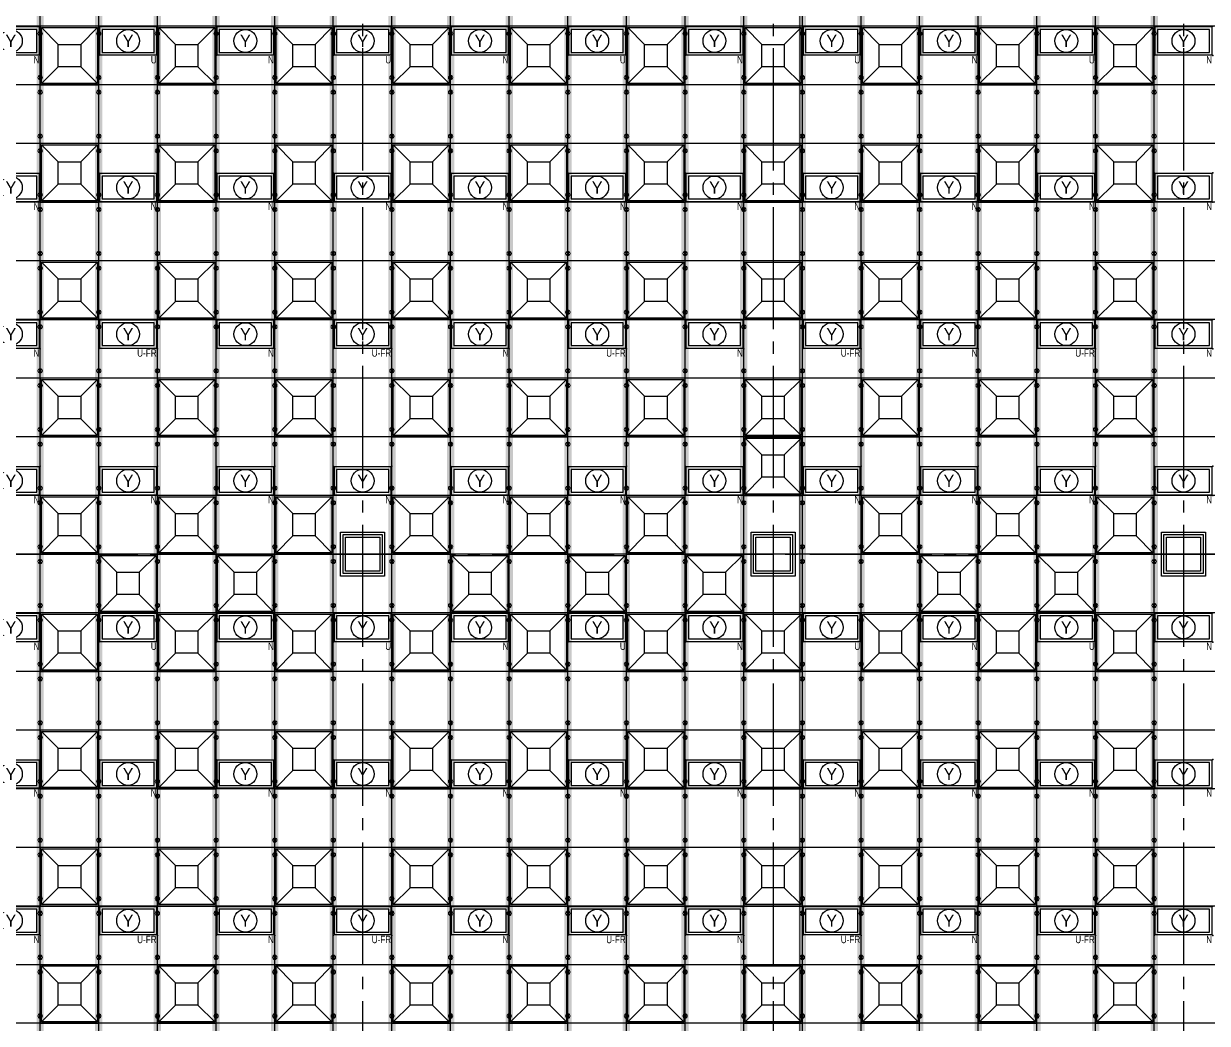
# Model space of a CAD drawing. Header units: millimetres. Extents: x -17313 to 27370, y -1010 to 13584.
# Drawn here: x 10346 to 12769, y 5040 to 7085 of the extents above; entities that cross this region are included whole.
import ezdxf
from ezdxf.enums import TextEntityAlignment as Align

# ---------------------------------------------------------------- set-up
doc = ezdxf.new("R2010")
doc.units = ezdxf.units.MM
doc.header["$LTSCALE"] = 100
doc.linetypes.add('X-S-FAB-L10$0$COL-CEN-LIN', pattern=[3.25, 2.5, -0.25, 0.25, -0.25])
for name, color, linetype in [('0-XREF', 7, 'Continuous'), ('188K-SM-03-F10-ARCH-CEIL-Y2257103$0$K-CEIL-4.2', 8, 'Continuous'), ('188K-SM-03-F10-ARCH-CEIL-Y2257103$0$K-CEIL-4.2-AREA', 8, 'Continuous'), ('188K-SM-03-F10-ARCH-CEIL-Y2257103$0$K-鋼構', 121, 'Continuous'), ('188K-SM-03-F10-ARCH-PA-Y2257103$0$K-P1S-4.2-單抗', 53, 'Continuous'), ('188K-SM-06-F10-ELEC-LIGHT-Y2257103$0$E-LIGHT(Y)-N', 8, 'Continuous'), ('188K-SM-06-F10-ELEC-LIGHT-Y2257103$0$E-LIGHT(Y)-U FR', 8, 'Continuous'), ('188K-SM-06-F10-ELEC-LIGHT-Y2257103$0$E-LIGHT(Y)-U XLPE', 8, 'Continuous'), ('188K-SM-06-F10-HVAC-FFU-Y2257103$0$AC-FFU-ULPA+化學濾網-', 6, 'Continuous'), ('X-S-FAB-L10$0$0-DIM-TXT', 8, 'Continuous'), ('X-S-FAB-L10$0$BLOCK', 8, 'Continuous'), ('X-S-FAB-L10$0$CCL', 8, 'X-S-FAB-L10$0$COL-CEN-LIN'), ('X-S-FAB-L10$0$COL-S', 8, 'Continuous'), ('X-S-FAB-L10$0$S-FNDN', 8, 'Continuous')]:
    doc.layers.add(name, color=color, linetype=linetype)
doc.layers.add('188K-SM-03-F10-ARCH-CEIL-Y2257103$0$K-吊點-標準', color=8, linetype='Continuous', lineweight=9)
doc.layers.add('188K-SM-06-F10-ELEC-LIGHT-Y2257103$0$Defpoints-CAS', color=8, linetype='Continuous', plot=False)
doc.styles.add('188K-SM-06-F10-ELEC-LIGHT-Y2257103$0$Standard', font='arial.ttf')
doc.styles.add('188K-SM-06-F10-ELEC-LIGHT-Y2257103$0$xCI-5-F20-03-燈具$0$Standard', font='')
doc.styles.add('X-S-FAB-L10$0$CHINA', font='simplex.shx', dxfattribs={"width": 0.75, "bigfont": 'chineset.shx'})
doc.styles.add('X-S-FAB-L10$0$Standard', font='', dxfattribs={"width": 0.8})
doc.styles.add('X-S-FAB-L10$0$TG_NOTE_TEXT', font='simplex.shx', dxfattribs={"width": 0.75, "bigfont": 'chineset.shx'})
doc.styles.get('188K-SM-06-F10-ELEC-LIGHT-Y2257103$0$xCI-5-F20-03-燈具$0$Standard').set_extended_font_data('PMingLiU')
doc.styles.get('X-S-FAB-L10$0$Standard').set_extended_font_data('Microsoft JhengHei')

# ---------------------------------------------------------------- blocks, each defined once
blk = doc.blocks.new('188K-SM-06-F10-HVAC-FFU-Y2257103$0$H-FFU-ULPA+化濾')
for p, q in [((-82.9, 82.9), (-117.2, 117.3)), ((-37.1, 82.9), (-2.7, 117.3)), ((-117.2, 2.8), (-82.9, 37.1)), ((-2.7, 2.8), (-37.1, 37.1))]:
    blk.add_line(p, q)
for points in [[(-2.7, 2.8), (-2.7, 117.3), (-117.2, 117.3), (-117.2, 2.8)], [(-37.1, 37.1), (-37.1, 82.9), (-82.9, 82.9), (-82.9, 37.1)]]:
    blk.add_lwpolyline(points, close=True)
at = {"layer": 'DefPoints'}
blk.add_lwpolyline([(-120, 120), (0, 120), (0, 0), (-120, 0)], close=True, dxfattribs=at)
blk = doc.blocks.new('188K-SM-06-F10-HVAC-FFU-Y2257103')
at = {"layer": '188K-SM-06-F10-HVAC-FFU-Y2257103$0$AC-FFU-ULPA+化學濾網-', "xscale": -1}
for p in [(10380, 6960), (10620, 6960), (10860, 6960), (11100, 6960), (11340, 6960), (11580, 6960), (11820, 6960), (12060, 6960), (12300, 6960), (12540, 6960), (10380, 6720), (10620, 6720), (10860, 6720), (11100, 6720), (11340, 6720), (11580, 6720), (11820, 6720), (12060, 6720), (12300, 6720), (12540, 6720), (10380, 6480), (10620, 6480), (10860, 6480), (11100, 6480), (11340, 6480), (11580, 6480), (11820, 6480), (12060, 6480), (12300, 6480), (12540, 6480), (10380, 6240), (10620, 6240), (10860, 6240), (11100, 6240), (11340, 6240), (11580, 6240), (11820, 6240), (12060, 6240), (12300, 6240), (12540, 6240), (11820, 6120), (10380, 6000), (10620, 6000), (10860, 6000), (11100, 6000), (11340, 6000), (11580, 6000), (12060, 6000), (12300, 6000), (12540, 6000), (10500, 5880), (10740, 5880), (11220, 5880), (11460, 5880), (11700, 5880), (12180, 5880), (12420, 5880), (10380, 5760), (10620, 5760), (10860, 5760), (11100, 5760), (11340, 5760), (11580, 5760), (11820, 5760), (12060, 5760), (12300, 5760), (12540, 5760), (10380, 5520), (10620, 5520), (10860, 5520), (11100, 5520), (11340, 5520), (11580, 5520), (11820, 5520), (12060, 5520), (12300, 5520), (12540, 5520), (10380, 5280), (10620, 5280), (10860, 5280), (11100, 5280), (11340, 5280), (11580, 5280), (11820, 5280), (12060, 5280), (12300, 5280), (12540, 5280), (10380, 5040), (10620, 5040), (10860, 5040), (11100, 5040), (11340, 5040), (11580, 5040), (11820, 5040), (12060, 5040), (12300, 5040), (12540, 5040)]:
    blk.add_blockref('188K-SM-06-F10-HVAC-FFU-Y2257103$0$H-FFU-ULPA+化濾', p, dxfattribs=at)
blk = doc.blocks.new('X-S-FAB-L10$0$FAB2-L05')
at = {"layer": 'X-S-FAB-L10$0$CCL'}
for p, q in [((-15120, 11005), (-15120, 0)), ((-14280, 11005), (-14280, 0)), ((-13440, 11005), (-13440, 0)), ((-26880, 6720), (1210, 6720))]:
    blk.add_line(p, q, dxfattribs=at)
at = {"layer": 'X-S-FAB-L10$0$COL-S'}
for points in [[(-15155, 6755), (-15085, 6755), (-15085, 6685), (-15155, 6685)], [(-14315, 6755), (-14245, 6755), (-14245, 6685), (-14315, 6685)], [(-13475, 6755), (-13405, 6755), (-13405, 6685), (-13475, 6685)]]:
    blk.add_lwpolyline(points, close=True, dxfattribs=at)
blk = doc.blocks.new('X-S-FAB-L10')
at = {"layer": 'X-S-FAB-L10$0$COL-S'}
for p, q in [((11005, 6035), (11075, 6035)), ((11005, 5965), (11005, 6035)), ((11075, 6035), (11075, 5965)), ((11845, 6035), (11915, 6035)), ((11845, 5965), (11845, 6035)), ((11915, 6035), (11915, 5965)), ((12685, 6035), (12755, 6035)), ((12685, 5965), (12685, 6035)), ((12755, 6035), (12755, 5965)), ((11075, 5965), (11005, 5965)), ((11915, 5965), (11845, 5965)), ((12755, 5965), (12685, 5965))]:
    blk.add_line(p, q, dxfattribs=at)
at = {"layer": 'X-S-FAB-L10$0$S-FNDN', "lineweight": 0, "flags": 128}
for points in [[(11935, 9055), (4350, 9055), (4350, 7470), (9330, 7470), (9330, -55), (11935, -55), (11935, 4530), (11070, 4530), (11070, 5003), (11935, 5003)], [(11070, 4530), (11935, 4530), (11935, -55), (12665, -55), (12665, -270), (15175, -270), (15175, -55), (15905, -55), (15905, 4530), (16672.5, 4530), (16672.5, 5003), (15905, 5003), (15905, 9055), (11935, 9055), (11935, 5003), (11070, 5003)]]:
    blk.add_lwpolyline(points, close=True, dxfattribs=at)
at = {"layer": 'X-S-FAB-L10$0$BLOCK'}
blk.add_blockref('X-S-FAB-L10$0$FAB2-L05', (26160, -720), dxfattribs=at)
at = {"style": 'X-S-FAB-L10$0$TG_NOTE_TEXT', "width": 0.5, "flags": 1}
for p in [(7463.301, 9020), (18268.251, 8649), (11197.77, 4800.167), (16485.801, 4800.167), (25420.27, 2635), (13360, 320.001, 0), (7463.301, -33.333)]:
    blk.add_attdef('WH', text='', height=20, dxfattribs=at).set_placement(p, align=Align.BOTTOM_LEFT)
at = {"width": 0.5}
for style, p in [('X-S-FAB-L10$0$TG_NOTE_TEXT', (7585, 9020)), ('X-S-FAB-L10$0$TG_NOTE_TEXT', (18389.95, 8649)), ('X-S-FAB-L10$0$TG_NOTE_TEXT', (11117.5, 4813.5)), ('X-S-FAB-L10$0$TG_NOTE_TEXT', (16607.5, 4813.5)), ('X-S-FAB-L10$0$TG_NOTE_TEXT', (25350, 2635)), ('X-S-FAB-L10$0$Standard', (13129.375, 325.001, 0)), ('X-S-FAB-L10$0$TG_NOTE_TEXT', (7585, -20))]:
    blk.add_attdef('DESC', text='', height=10, dxfattribs=dict(at, style=style)).set_placement(p, align=Align.BOTTOM_LEFT)
for tag, style, p in [('TYPE', 'X-S-FAB-L10$0$TG_NOTE_TEXT', (7619.286, 9020)), ('NO', 'X-S-FAB-L10$0$TG_NOTE_TEXT', (7650.095, 9020)), ('TYPE', 'X-S-FAB-L10$0$TG_NOTE_TEXT', (18424.236, 8649)), ('NO', 'X-S-FAB-L10$0$TG_NOTE_TEXT', (18455.045, 8649)), ('NO', 'X-S-FAB-L10$0$TG_NOTE_TEXT', (11088.595, 4813.5)), ('TYPE', 'X-S-FAB-L10$0$TG_NOTE_TEXT', (11151.786, 4813.5)), ('TYPE', 'X-S-FAB-L10$0$TG_NOTE_TEXT', (16641.786, 4813.5)), ('NO', 'X-S-FAB-L10$0$TG_NOTE_TEXT', (16672.595, 4813.5)), ('NO', 'X-S-FAB-L10$0$TG_NOTE_TEXT', (25313, 2635)), ('TYPE', 'X-S-FAB-L10$0$TG_NOTE_TEXT', (25350, 2635)), ('NO', 'X-S-FAB-L10$0$Standard', (13100, 320.001, 0)), ('TYPE', 'X-S-FAB-L10$0$Standard', (13129.375, 320.001, 0)), ('TYPE', 'X-S-FAB-L10$0$TG_NOTE_TEXT', (7619.286, -20)), ('NO', 'X-S-FAB-L10$0$TG_NOTE_TEXT', (7650.095, -20))]:
    blk.add_attdef(tag, text='', height=10, dxfattribs=dict(at, style=style)).set_placement(p, align=Align.BOTTOM_RIGHT)
at = {"style": 'X-S-FAB-L10$0$TG_NOTE_TEXT', "width": 0.5, "flags": 1}
for rotation, p in [(180, (43, 7480)), (180, (943, 7480)), (90, (24310, 3717.77)), (270, (17080, 1711.699))]:
    blk.add_attdef('WH', text='', height=20, rotation=rotation, dxfattribs=at).set_placement(p, align=Align.BOTTOM_LEFT)
at = {"width": 0.5}
for rotation, style, p in [(180, 'X-S-FAB-L10$0$Standard', (317.625, 7480)), (180, 'X-S-FAB-L10$0$Standard', (1217.625, 7480)), (90, 'X-S-FAB-L10$0$TG_NOTE_TEXT', (24310, 3647.5)), (270, 'X-S-FAB-L10$0$TG_NOTE_TEXT', (17080, 1605))]:
    blk.add_attdef('DESC', text='', height=10, rotation=rotation, dxfattribs=dict(at, style=style)).set_placement(p, align=Align.BOTTOM_LEFT)
for tag, rotation, style, p in [('TYPE', 180, 'X-S-FAB-L10$0$Standard', (317.625, 7480)), ('NO', 180, 'X-S-FAB-L10$0$Standard', (347, 7480)), ('TYPE', 180, 'X-S-FAB-L10$0$Standard', (1217.625, 7480)), ('NO', 180, 'X-S-FAB-L10$0$Standard', (1247, 7480)), ('TYPE', 90, 'X-S-FAB-L10$0$TG_NOTE_TEXT', (24310, 3647.5)), ('NO', 90, 'X-S-FAB-L10$0$TG_NOTE_TEXT', (24310, 3610.5)), ('TYPE', 270, 'X-S-FAB-L10$0$TG_NOTE_TEXT', (17080, 1605)), ('NO', 270, 'X-S-FAB-L10$0$TG_NOTE_TEXT', (17080, 1573))]:
    blk.add_attdef(tag, text='', height=10, rotation=rotation, dxfattribs=dict(at, style=style)).set_placement(p, align=Align.BOTTOM_RIGHT)
at = {"layer": 'X-S-FAB-L10$0$0-DIM-TXT', "style": 'X-S-FAB-L10$0$CHINA', "width": 0.75}
for p in [(667.414, 7855.1, -2689.4), (22627.353, 6728.814), (25644.722, 6728.814), (24778.787, 5569.051), (1118.252, 4980), (417.801, 4594.623), (23874.84, 4355), (22927.43, 4330.122), (23749.869, 3901.367), (417.801, 3765.236), (1118.252, 3730), (417.801, 3115.79), (536.882, 2227.832), (16908.994, 1782.652), (888.445, 880.466), (16977.43, 750), (18878.841, 750), (25641.221, 553.233), (21364.03, 526.894)]:
    blk.add_attdef('HIG', text='', height=80, dxfattribs=at).set_placement(p, align=Align.MIDDLE_LEFT)
blk = doc.blocks.new('188K-SM-03-F10-ARCH-CEIL-Y2257103$0$A$C2CA95053')
h = blk.add_hatch(color=256)
edge = h.paths.add_edge_path()
edge.add_arc((0, 0), 0.5, 0, 360)
for p, q in [((3.2, 3.2), (-3.2, -3.2)), ((3.2, -3.2), (-3.2, 3.2))]:
    blk.add_line(p, q)
blk.add_lwpolyline([(-1.6, 2.5), (-1.6, -2.5), (1.6, -2.5), (1.6, 2.5)], close=True)
for radius in [4.5, 0.5]:
    blk.add_circle((0, 0), radius)
blk = doc.blocks.new('188K-SM-03-F10-ARCH-CEIL-Y2257103$0$天花板吊點-附調整片 - 3_8_螺桿吊架 100 mm 高調整片-V1-1FL')
blk.add_blockref('188K-SM-03-F10-ARCH-CEIL-Y2257103$0$A$C2CA95053', (0, 0))
blk = doc.blocks.new('188K-SM-03-F10-ARCH-CEIL-Y2257103')
at = {"layer": '188K-SM-03-F10-ARCH-CEIL-Y2257103$0$K-CEIL-4.2'}
for p, q in [((10380, 312.7), (10380, 8632.2)), ((10500, 312.7), (10500, 8632.2)), ((10620, 312.7), (10620, 8632.2)), ((10740, 312.7), (10740, 8632.2)), ((10860, 312.7), (10860, 8632.2)), ((10980, 312.7), (10980, 8632.2)), ((11100, 4843.5), (11100, 8632.2)), ((11220, 4843.5), (11220, 8632.2)), ((11340, 4843.5), (11340, 8632.2)), ((11460, 4843.5), (11460, 8632.2)), ((11580, 4843.5), (11580, 8632.2)), ((11700, 4843.5), (11700, 8632.2)), ((11820, 312.7), (11820, 8632.2)), ((11940, 312.7), (11940, 8632.2)), ((12060, 312.7), (12060, 8632.2)), ((12180, 312.7), (12180, 8632.2)), ((12300, 312.7), (12300, 8632.2)), ((12420, 312.7), (12420, 8632.2)), ((12540, 312.7), (12540, 8632.2)), ((12660, 312.7), (12660, 8632.2)), ((21180, 7080), (1847.7, 7080)), ((21180, 6960), (1847.7, 6960)), ((21180, 6840), (1847.7, 6840)), ((21180, 6720), (1847.7, 6720)), ((21180, 6600), (1847.7, 6600)), ((21180, 6480), (1847.7, 6480)), ((21180, 6360), (1847.7, 6360)), ((21180, 6240), (1847.7, 6240)), ((21181.7, 6120), (1847.7, 6120)), ((21180, 6000), (1847.7, 6000)), ((24297.2, 5880), (1847.7, 5880)), ((24297.2, 5760), (1847.7, 5760)), ((24297.2, 5640), (1847.7, 5640)), ((23572.2, 5520), (1847.7, 5520)), ((23572.2, 5400), (1847.7, 5400)), ((23572.2, 5280), (1847.7, 5280)), ((23572.2, 5160), (1847.7, 5160)), ((23572.2, 5040), (1847.7, 5040))]:
    blk.add_line(p, q, dxfattribs=at)
at = {"layer": '188K-SM-03-F10-ARCH-CEIL-Y2257103$0$K-CEIL-4.2-AREA'}
for points in [[(11005, 6035), (11075, 6035), (11075, 5965), (11005, 5965)], [(11845, 6035), (11915, 6035), (11915, 5965), (11845, 5965)], [(12685, 6035), (12755, 6035), (12755, 5965), (12685, 5965)]]:
    blk.add_lwpolyline(points, close=True, dxfattribs=at)
at = {"layer": '188K-SM-03-F10-ARCH-CEIL-Y2257103$0$K-鋼構', "const_width": 15, "elevation": 0}
for points in [[(12420, 9007.5), (12420, 230)], [(12540, 9007.5), (12540, 230)], [(12660, 9007.5), (12660, 230)], [(10380, 8769.9), (10380, 230)], [(10500, 8769.9), (10500, 230)], [(10620, 8769.9), (10620, 230)], [(10740, 8769.9), (10740, 230)], [(10860, 8769.9), (10860, 230)], [(10980, 8769.9), (10980, 230)], [(11100, 8769.9), (11100, 4843.5)], [(11220, 8769.9), (11220, 4843.5)], [(11340, 8769.9), (11340, 4843.5)], [(11460, 8769.9), (11460, 4843.5)], [(11580, 8769.9), (11580, 4843.5)], [(11700, 8769.9), (11700, 4843.5)], [(11820, 8769.9), (11820, 230)], [(11940, 8769.9), (11940, 230)], [(12060, 8769.9), (12060, 230)], [(12180, 8769.9), (12180, 230)], [(12300, 8769.9), (12300, 230)]]:
    blk.add_lwpolyline(points, dxfattribs=at)
at = {"layer": '188K-SM-03-F10-ARCH-CEIL-Y2257103$0$K-吊點-標準', "color": 170, "lineweight": 18, "rotation": 179.9999999999997}
for p in [(10380, 7065), (10500, 7065), (10620, 7065), (10740, 7065), (10860, 7065), (10980, 7065), (11100, 7065), (11220, 7065), (11340, 7065), (11460, 7065), (11580, 7065), (11700, 7065), (11820, 7065), (11940, 7065), (12060, 7065), (12180, 7065), (12300, 7065), (12420, 7065), (12540, 7065), (12660, 7065), (10380, 6975), (10500, 6975), (10620, 6975), (10740, 6975), (10860, 6975), (10980, 6975), (11100, 6975), (11220, 6975), (11340, 6975), (11460, 6975), (11580, 6975), (11700, 6975), (11820, 6975), (11940, 6975), (12060, 6975), (12180, 6975), (12300, 6975), (12420, 6975), (12540, 6975), (12660, 6975), (10380, 6945), (10500, 6945), (10620, 6945), (10740, 6945), (10860, 6945), (10980, 6945), (11100, 6945), (11220, 6945), (11340, 6945), (11460, 6945), (11580, 6945), (11700, 6945), (11820, 6945), (11940, 6945), (12060, 6945), (12180, 6945), (12300, 6945), (12420, 6945), (12540, 6945), (12660, 6945), (10380, 6855), (10500, 6855), (10620, 6855), (10740, 6855), (10860, 6855), (10980, 6855), (11100, 6855), (11220, 6855), (11340, 6855), (11460, 6855), (11580, 6855), (11700, 6855), (11820, 6855), (11940, 6855), (12060, 6855), (12180, 6855), (12300, 6855), (12420, 6855), (12540, 6855), (12660, 6855), (10380, 6825), (10500, 6825), (10620, 6825), (10740, 6825), (10860, 6825), (10980, 6825), (11100, 6825), (11220, 6825), (11340, 6825), (11460, 6825), (11580, 6825), (11700, 6825), (11820, 6825), (11940, 6825), (12060, 6825), (12180, 6825), (12300, 6825), (12420, 6825), (12540, 6825), (12660, 6825), (10380, 6735), (10500, 6735), (10620, 6735), (10740, 6735), (10860, 6735), (10980, 6735), (11100, 6735), (11220, 6735), (11340, 6735), (11460, 6735), (11580, 6735), (11700, 6735), (11820, 6735), (11940, 6735), (12060, 6735), (12180, 6735), (12300, 6735), (12420, 6735), (12540, 6735), (12660, 6735), (10380, 6705), (10500, 6705), (10620, 6705), (10740, 6705), (10860, 6705), (10980, 6705), (11100, 6705), (11220, 6705), (11340, 6705), (11460, 6705), (11580, 6705), (11700, 6705), (11820, 6705), (11940, 6705), (12060, 6705), (12180, 6705), (12300, 6705), (12420, 6705), (12540, 6705), (12660, 6705), (10380, 6615), (10500, 6615), (10620, 6615), (10740, 6615), (10860, 6615), (10980, 6615), (11100, 6615), (11220, 6615), (11340, 6615), (11460, 6615), (11580, 6615), (11700, 6615), (11820, 6615), (11940, 6615), (12060, 6615), (12180, 6615), (12300, 6615), (12420, 6615), (12540, 6615), (12660, 6615), (10380, 6585), (10500, 6585), (10620, 6585), (10740, 6585), (10860, 6585), (10980, 6585), (11100, 6585), (11220, 6585), (11340, 6585), (11460, 6585), (11580, 6585), (11700, 6585), (11820, 6585), (11940, 6585), (12060, 6585), (12180, 6585), (12300, 6585), (12420, 6585), (12540, 6585), (12660, 6585), (10380, 6495), (10500, 6495), (10620, 6495), (10740, 6495), (10860, 6495), (10980, 6495), (11100, 6495), (11220, 6495), (11340, 6495), (11460, 6495), (11580, 6495), (11700, 6495), (11820, 6495), (11940, 6495), (12060, 6495), (12180, 6495), (12300, 6495), (12420, 6495), (12540, 6495), (12660, 6495), (10380, 6465), (10500, 6465), (10620, 6465), (10740, 6465), (10860, 6465), (10980, 6465), (11100, 6465), (11220, 6465), (11340, 6465), (11460, 6465), (11580, 6465), (11700, 6465), (11820, 6465), (11940, 6465), (12060, 6465), (12180, 6465), (12300, 6465), (12420, 6465), (12540, 6465), (12660, 6465), (10380, 6375), (10500, 6375), (10620, 6375), (10740, 6375), (10860, 6375), (10980, 6375), (11100, 6375), (11220, 6375), (11340, 6375), (11460, 6375), (11580, 6375), (11700, 6375), (11820, 6375), (11940, 6375), (12060, 6375), (12180, 6375), (12300, 6375), (12420, 6375), (12540, 6375), (12660, 6375), (10380, 6345), (10500, 6345), (10620, 6345), (10740, 6345), (10860, 6345), (10980, 6345), (11100, 6345), (11220, 6345), (11340, 6345), (11460, 6345), (11580, 6345), (11700, 6345), (11820, 6345), (11940, 6345), (12060, 6345), (12180, 6345), (12300, 6345), (12420, 6345), (12540, 6345), (12660, 6345), (10380, 6255), (10500, 6255), (10620, 6255), (10740, 6255), (10860, 6255), (10980, 6255), (11100, 6255), (11220, 6255), (11340, 6255), (11460, 6255), (11580, 6255), (11700, 6255), (11820, 6255), (11940, 6255), (12060, 6255), (12180, 6255), (12300, 6255), (12420, 6255), (12540, 6255), (12660, 6255), (10380, 6225), (10500, 6225), (10620, 6225), (10740, 6225), (10860, 6225), (10980, 6225), (11100, 6225), (11220, 6225), (11340, 6225), (11460, 6225), (11580, 6225), (11700, 6225), (11820, 6225), (11940, 6225), (12060, 6225), (12180, 6225), (12300, 6225), (12420, 6225), (12540, 6225), (12660, 6225), (10380, 6135), (10500, 6135), (10620, 6135), (10740, 6135), (10860, 6135), (10980, 6135), (11100, 6135), (11220, 6135), (11340, 6135), (11460, 6135), (11580, 6135), (11700, 6135), (11820, 6135), (11940, 6135), (12060, 6135), (12180, 6135), (12300, 6135), (12420, 6135), (12540, 6135), (12660, 6135), (10380, 6105), (10500, 6105), (10620, 6105), (10740, 6105), (10860, 6105), (10980, 6105), (11100, 6105), (11220, 6105), (11340, 6105), (11460, 6105), (11580, 6105), (11700, 6105), (11820, 6105), (11940, 6105), (12060, 6105), (12180, 6105), (12300, 6105), (12420, 6105), (12540, 6105), (12660, 6105), (10380, 6015), (10500, 6015), (10620, 6015), (10740, 6015), (10860, 6015), (10980, 6015), (11100, 6015), (11220, 6015), (11340, 6015), (11460, 6015), (11580, 6015), (11700, 6015), (11820, 6015), (11940, 6015), (12060, 6015), (12180, 6015), (12300, 6015), (12420, 6015), (12540, 6015), (12660, 6015), (10380, 5985), (10500, 5985), (10620, 5985), (10740, 5985), (10860, 5985), (10980, 5985), (11100, 5985), (11220, 5985), (11340, 5985), (11460, 5985), (11580, 5985), (11700, 5985), (11820, 5985), (11940, 5985), (12060, 5985), (12180, 5985), (12300, 5985), (12420, 5985), (12540, 5985), (12660, 5985), (10380, 5895), (10500, 5895), (10620, 5895), (10740, 5895), (10860, 5895), (10980, 5895), (11100, 5895), (11220, 5895), (11340, 5895), (11460, 5895), (11580, 5895), (11700, 5895), (11820, 5895), (11940, 5895), (12060, 5895), (12180, 5895), (12300, 5895), (12420, 5895), (12540, 5895), (12660, 5895), (10380, 5865), (10500, 5865), (10620, 5865), (10740, 5865), (10860, 5865), (10980, 5865), (11100, 5865), (11220, 5865), (11340, 5865), (11460, 5865), (11580, 5865), (11700, 5865), (11820, 5865), (11940, 5865), (12060, 5865), (12180, 5865), (12300, 5865), (12420, 5865), (12540, 5865), (12660, 5865), (10380, 5775), (10500, 5775), (10620, 5775), (10740, 5775), (10860, 5775), (10980, 5775), (11100, 5775), (11220, 5775), (11340, 5775), (11460, 5775), (11580, 5775), (11700, 5775), (11820, 5775), (11940, 5775), (12060, 5775), (12180, 5775), (12300, 5775), (12420, 5775), (12540, 5775), (12660, 5775), (10380, 5745), (10500, 5745), (10620, 5745), (10740, 5745), (10860, 5745), (10980, 5745), (11100, 5745), (11220, 5745), (11340, 5745), (11460, 5745), (11580, 5745), (11700, 5745), (11820, 5745), (11940, 5745), (12060, 5745), (12180, 5745), (12300, 5745), (12420, 5745), (12540, 5745), (12660, 5745), (10380, 5655), (10500, 5655), (10620, 5655), (10740, 5655), (10860, 5655), (10980, 5655), (11100, 5655), (11220, 5655), (11340, 5655), (11460, 5655), (11580, 5655), (11700, 5655), (11820, 5655), (11940, 5655), (12060, 5655), (12180, 5655), (12300, 5655), (12420, 5655), (12540, 5655), (12660, 5655), (10380, 5625), (10500, 5625), (10620, 5625), (10740, 5625), (10860, 5625), (10980, 5625), (11100, 5625), (11220, 5625), (11340, 5625), (11460, 5625), (11580, 5625), (11700, 5625), (11820, 5625), (11940, 5625), (12060, 5625), (12180, 5625), (12300, 5625), (12420, 5625), (12540, 5625), (12660, 5625), (10380, 5535), (10500, 5535), (10620, 5535), (10740, 5535), (10860, 5535), (10980, 5535), (11100, 5535), (11220, 5535), (11340, 5535), (11460, 5535), (11580, 5535), (11700, 5535), (11820, 5535), (11940, 5535), (12060, 5535), (12180, 5535), (12300, 5535), (12420, 5535), (12540, 5535), (12660, 5535), (10380, 5505), (10500, 5505), (10620, 5505), (10740, 5505), (10860, 5505), (10980, 5505), (11100, 5505), (11220, 5505), (11340, 5505), (11460, 5505), (11580, 5505), (11700, 5505), (11820, 5505), (11940, 5505), (12060, 5505), (12180, 5505), (12300, 5505), (12420, 5505), (12540, 5505), (12660, 5505), (10380, 5415), (10500, 5415), (10620, 5415), (10740, 5415), (10860, 5415), (10980, 5415), (11100, 5415), (11220, 5415), (11340, 5415), (11460, 5415), (11580, 5415), (11700, 5415), (11820, 5415), (11940, 5415), (12060, 5415), (12180, 5415), (12300, 5415), (12420, 5415), (12540, 5415), (12660, 5415), (10380, 5385), (10500, 5385), (10620, 5385), (10740, 5385), (10860, 5385), (10980, 5385), (11100, 5385), (11220, 5385), (11340, 5385), (11460, 5385), (11580, 5385), (11700, 5385), (11820, 5385), (11940, 5385), (12060, 5385), (12180, 5385), (12300, 5385), (12420, 5385), (12540, 5385), (12660, 5385), (10380, 5295), (10500, 5295), (10620, 5295), (10740, 5295), (10860, 5295), (10980, 5295), (11100, 5295), (11220, 5295), (11340, 5295), (11460, 5295), (11580, 5295), (11700, 5295), (11820, 5295), (11940, 5295), (12060, 5295), (12180, 5295), (12300, 5295), (12420, 5295), (12540, 5295), (12660, 5295), (10380, 5265), (10500, 5265), (10620, 5265), (10740, 5265), (10860, 5265), (10980, 5265), (11100, 5265), (11220, 5265), (11340, 5265), (11460, 5265), (11580, 5265), (11700, 5265), (11820, 5265), (11940, 5265), (12060, 5265), (12180, 5265), (12300, 5265), (12420, 5265), (12540, 5265), (12660, 5265), (10380, 5175), (10500, 5175), (10620, 5175), (10740, 5175), (10860, 5175), (10980, 5175), (11100, 5175), (11220, 5175), (11340, 5175), (11460, 5175), (11580, 5175), (11700, 5175), (11820, 5175), (11940, 5175), (12060, 5175), (12180, 5175), (12300, 5175), (12420, 5175), (12540, 5175), (12660, 5175), (10380, 5145), (10500, 5145), (10620, 5145), (10740, 5145), (10860, 5145), (10980, 5145), (11100, 5145), (11220, 5145), (11340, 5145), (11460, 5145), (11580, 5145), (11700, 5145), (11820, 5145), (11940, 5145), (12060, 5145), (12180, 5145), (12300, 5145), (12420, 5145), (12540, 5145), (12660, 5145), (10380, 5055), (10500, 5055), (10620, 5055), (10740, 5055), (10860, 5055), (10980, 5055), (11100, 5055), (11220, 5055), (11340, 5055), (11460, 5055), (11580, 5055), (11700, 5055), (11820, 5055), (11940, 5055), (12060, 5055), (12180, 5055), (12300, 5055), (12420, 5055), (12540, 5055), (12660, 5055)]:
    blk.add_blockref('188K-SM-03-F10-ARCH-CEIL-Y2257103$0$天花板吊點-附調整片 - 3_8_螺桿吊架 100 mm 高調整片-V1-1FL', p, dxfattribs=at)
blk = doc.blocks.new('188K-SM-03-F10-ARCH-PA-Y2257103')
at = {"layer": '188K-SM-03-F10-ARCH-PA-Y2257103$0$K-P1S-4.2-單抗'}
for points in [[(10995, 6045), (11085, 6045), (11085, 5955), (10995, 5955)], [(11000, 6040), (11080, 6040), (11080, 5960), (11000, 5960)], [(11835, 6045), (11925, 6045), (11925, 5955), (11835, 5955)], [(11840, 6040), (11920, 6040), (11920, 5960), (11840, 5960)], [(12675, 6045), (12765, 6045), (12765, 5955), (12675, 5955)], [(12680, 6040), (12760, 6040), (12760, 5960), (12680, 5960)]]:
    blk.add_lwpolyline(points, close=True, dxfattribs=at)
blk = doc.blocks.new('*U291')
for p, q in [((58.5, 28.5), (-58.5, 28.5)), ((-58.5, 28.5), (-58.5, -28.5)), ((58.5, -28.5), (58.5, 28.5)), ((53.4, 23.4), (-53.4, 23.4)), ((-53.4, 23.4), (-53.4, -23.4)), ((53.4, -23.4), (53.4, 23.4)), ((-53.4, -23.4), (53.4, -23.4)), ((-58.5, -28.5), (58.5, -28.5))]:
    blk.add_line(p, q)
blk.add_circle((0, 0), 23.4)
at = {"layer": '188K-SM-06-F10-ELEC-LIGHT-Y2257103$0$Defpoints-CAS'}
for p in [(-60, 30), (-60, 30), (60, 30), (-60, -30), (60, -30)]:
    blk.add_point(p, dxfattribs=at)
at = {"style": '188K-SM-06-F10-ELEC-LIGHT-Y2257103$0$xCI-5-F20-03-燈具$0$Standard'}
blk.add_text('Y', height=25, dxfattribs=at).set_placement((0, 0), align=Align.MIDDLE)
at = {"style": '188K-SM-06-F10-ELEC-LIGHT-Y2257103$0$Standard', "width": 0.8}
blk.add_text('U', height=15, rotation=360, dxfattribs=at).set_placement((58.5, -38.5), align=Align.MIDDLE_RIGHT)
blk = doc.blocks.new('188K-SM-06-F10-ELEC-LIGHT-Y2257103$0$背掀式無塵室燈具(黃光)-CAS')
at = {"color": 0}
for p, q in [((53.4, 23.4), (-53.4, 23.4)), ((-53.4, 23.4), (-53.4, -23.4)), ((53.4, -23.4), (53.4, 23.4)), ((-53.4, -23.4), (53.4, -23.4))]:
    blk.add_line(p, q, dxfattribs=at)
blk.add_lwpolyline([(-58.5, -28.5), (58.5, -28.5), (58.5, 28.5), (-58.5, 28.5)], close=True, dxfattribs=at)
blk.add_circle((0, 0), 23.4, dxfattribs=at)
at = {"layer": '188K-SM-06-F10-ELEC-LIGHT-Y2257103$0$Defpoints-CAS'}
for p in [(-60, 30), (-60, 30), (60, 30), (-60, -30), (60, -30)]:
    blk.add_point(p, dxfattribs=at)
at = {"color": 0, "style": '188K-SM-06-F10-ELEC-LIGHT-Y2257103$0$xCI-5-F20-03-燈具$0$Standard'}
blk.add_text('Y', height=25, dxfattribs=at).set_placement((0, 0), align=Align.MIDDLE)
at = {"style": '188K-SM-06-F10-ELEC-LIGHT-Y2257103$0$Standard', "width": 0.8}
blk.add_text('N', height=15, rotation=360, dxfattribs=at).set_placement((58.5, -38.5), align=Align.MIDDLE_RIGHT)
blk = doc.blocks.new('*U292')
for p, q in [((58.5, 28.5), (-58.5, 28.5)), ((-58.5, 28.5), (-58.5, -28.5)), ((58.5, -28.5), (58.5, 28.5)), ((53.4, 23.4), (-53.4, 23.4)), ((-53.4, 23.4), (-53.4, -23.4)), ((53.4, -23.4), (53.4, 23.4)), ((-53.4, -23.4), (53.4, -23.4)), ((-58.5, -28.5), (58.5, -28.5))]:
    blk.add_line(p, q)
blk.add_circle((0, 0), 23.4)
at = {"layer": '188K-SM-06-F10-ELEC-LIGHT-Y2257103$0$Defpoints-CAS'}
for p in [(-60, 30), (-60, 30), (60, 30), (-60, -30), (60, -30)]:
    blk.add_point(p, dxfattribs=at)
at = {"style": '188K-SM-06-F10-ELEC-LIGHT-Y2257103$0$xCI-5-F20-03-燈具$0$Standard'}
blk.add_text('Y', height=25, dxfattribs=at).set_placement((0, 0), align=Align.MIDDLE)
at = {"style": '188K-SM-06-F10-ELEC-LIGHT-Y2257103$0$Standard', "width": 0.8}
blk.add_text('U-FR', height=15, rotation=360, dxfattribs=at).set_placement((58.5, -38.5), align=Align.MIDDLE_RIGHT)
blk = doc.blocks.new('188K-SM-06-F10-ELEC-LIGHT-Y2257103')
at = {"layer": '188K-SM-06-F10-ELEC-LIGHT-Y2257103$0$E-LIGHT(Y)-N'}
for p in [(10320, 7050), (10800, 7050), (11280, 7050), (11760, 7050), (12240, 7050), (12720, 7050), (10320, 6750), (10560, 6750), (10800, 6750), (11040, 6750), (11280, 6750), (11520, 6750), (11760, 6750), (12000, 6750), (12240, 6750), (12480, 6750), (12720, 6750), (10320, 6450), (10800, 6450), (11280, 6450), (11760, 6450), (12240, 6450), (12720, 6450), (10320, 6150), (10560, 6150), (10800, 6150), (11040, 6150), (11280, 6150), (11520, 6150), (11760, 6150), (12000, 6150), (12240, 6150), (12480, 6150), (12720, 6150), (10320, 5850), (10800, 5850), (11280, 5850), (11760, 5850), (12240, 5850), (12720, 5850), (10320, 5550), (10560, 5550), (10800, 5550), (11040, 5550), (11280, 5550), (11520, 5550), (11760, 5550), (12000, 5550), (12240, 5550), (12480, 5550), (12720, 5550), (10320, 5250), (10800, 5250), (11280, 5250), (11760, 5250), (12240, 5250), (12720, 5250)]:
    blk.add_blockref('188K-SM-06-F10-ELEC-LIGHT-Y2257103$0$背掀式無塵室燈具(黃光)-CAS', p, dxfattribs=at)
at = {"layer": '188K-SM-06-F10-ELEC-LIGHT-Y2257103$0$E-LIGHT(Y)-U FR'}
for p in [(10560, 6450), (11040, 6450), (11520, 6450), (12000, 6450), (12480, 6450), (10560, 5250), (11040, 5250), (11520, 5250), (12000, 5250), (12480, 5250)]:
    blk.add_blockref('*U292', p, dxfattribs=at)
at = {"layer": '188K-SM-06-F10-ELEC-LIGHT-Y2257103$0$E-LIGHT(Y)-U XLPE'}
for p in [(10560, 7050), (11040, 7050), (11520, 7050), (12000, 7050), (12480, 7050), (10560, 5850), (11040, 5850), (11520, 5850), (12000, 5850), (12480, 5850)]:
    blk.add_blockref('*U291', p, dxfattribs=at)

msp = doc.modelspace()

# ---------------------------------------------------------------- block references
at = {"layer": '0-XREF'}
for name in ['188K-SM-06-F10-HVAC-FFU-Y2257103', 'X-S-FAB-L10', '188K-SM-06-F10-ELEC-LIGHT-Y2257103', '188K-SM-03-F10-ARCH-PA-Y2257103', '188K-SM-03-F10-ARCH-CEIL-Y2257103']:
    msp.add_blockref(name, (0, 0), dxfattribs=at)

doc.saveas('drawing.dxf')
